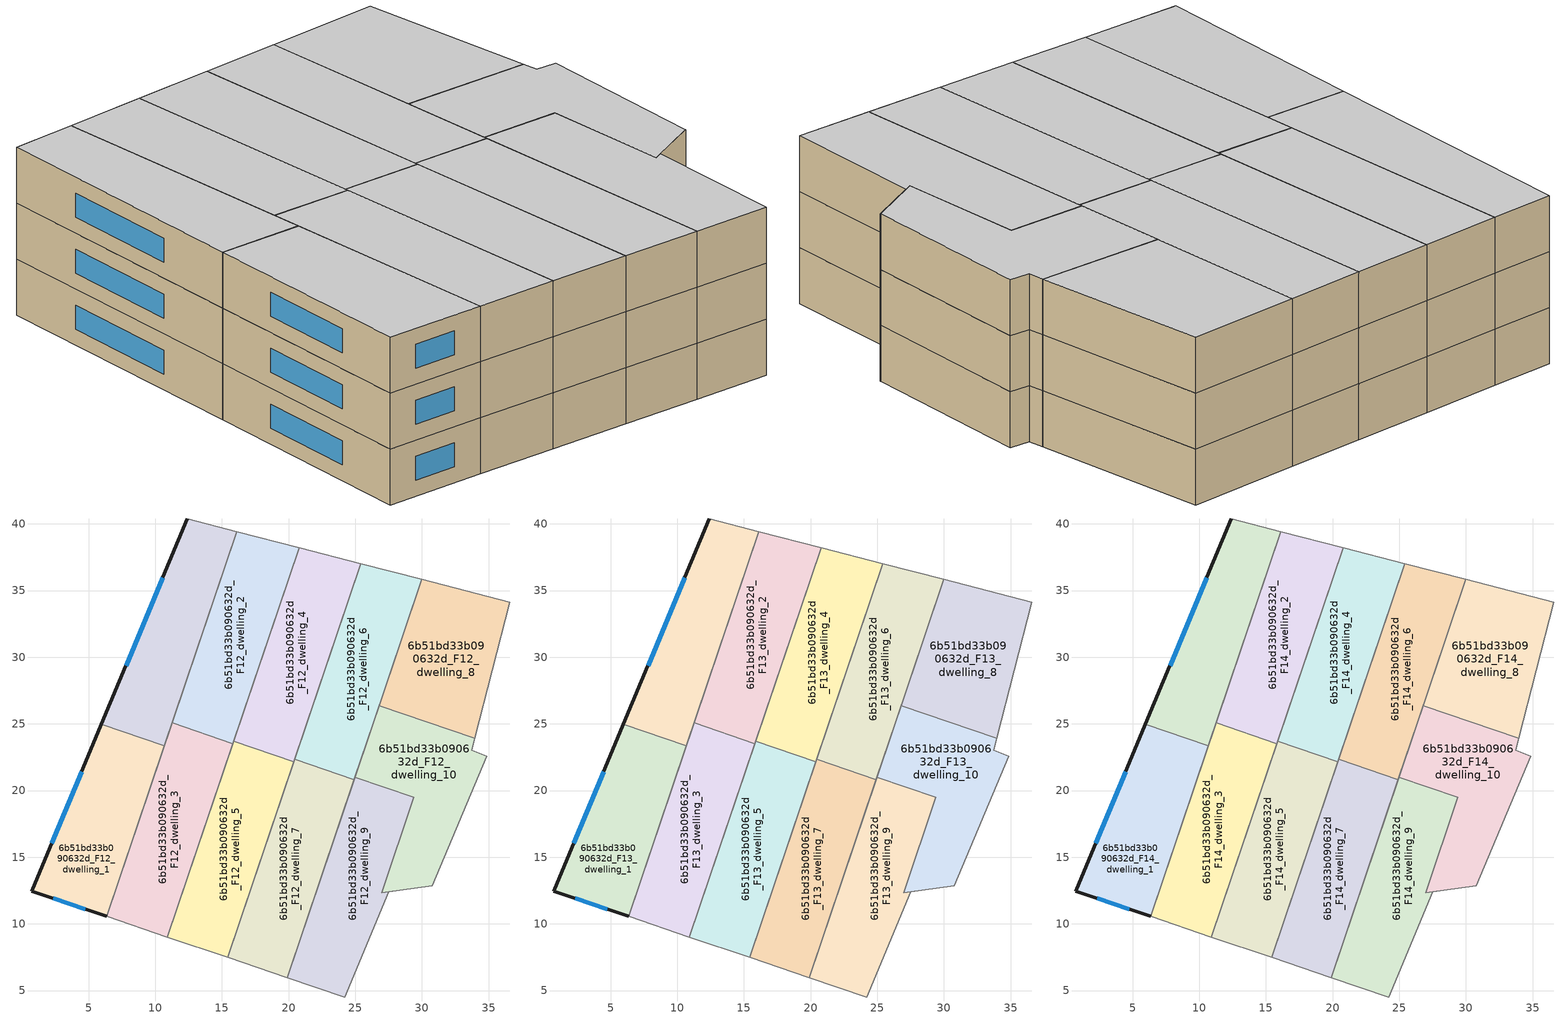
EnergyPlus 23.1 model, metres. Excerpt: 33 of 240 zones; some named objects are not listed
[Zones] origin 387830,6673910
6b51bd33b090632d_F12_dwelling_0
 floor to 6b51bd33b090632d_F11_dwelling_0 (EU_floor_Construction): 16.12,39.41 10.69,23.38 5.97,24.98 12.41,40.37 z36
 wall outside (EU_wall_Construction): 12.41,40.37 5.97,24.98 z36:39
 wall adiabatic (EU_wall_Construction): 10.69,23.38 16.12,39.41 12.41,40.37 z36:39
 wall to 6b51bd33b090632d_F12_dwelling_1 (EU_wall_Construction): 5.97,24.98 10.69,23.38 z36:39
 window (EU_Window_Construction): 10.57,35.97 7.81,29.38 z36.86:38.14
6b51bd33b090632d_F12_dwelling_1
 floor to 6b51bd33b090632d_F11_dwelling_1 (EU_floor_Construction): 10.69,23.38 6.35,10.57 0.73,12.47 5.97,24.98 z36
 wall outside (EU_wall_Construction): 5.97,24.98 0.73,12.47 6.35,10.57 z36:39
 wall adiabatic (EU_wall_Construction): 6.35,10.57 10.69,23.38 z36:39
 window (EU_Window_Construction): 4.47,21.4 2.23,16.04 / 2.34,11.92 4.75,11.11 z36.86:38.14
6b51bd33b090632d_F12_dwelling_10
 floor to 6b51bd33b090632d_F11_dwelling_10 (EU_floor_Construction): 33.98,23.92 33.75,23.04 34.85,22.58 30.77,12.86 26.98,12.35 29.4,19.5 24.98,21 26.79,26.35 z36
 wall adiabatic (EU_wall_Construction): 26.79,26.35 24.98,21 / 30.77,12.86 34.85,22.58 33.75,23.04 33.98,23.92 z36:39
 wall to 6b51bd33b090632d_F12_dwelling_8 (EU_wall_Construction): 33.98,23.92 26.79,26.35 z36:39
 wall to 6b51bd33b090632d_F12_dwelling_9 (EU_wall_Construction): 24.98,21 29.4,19.5 26.98,12.35 30.77,12.86 z36:39
6b51bd33b090632d_F12_dwelling_2
 floor to 6b51bd33b090632d_F11_dwelling_2 (EU_floor_Construction): 20.8,38.21 15.83,23.53 11.27,25.07 16.12,39.41 z36
 wall adiabatic (EU_wall_Construction): 15.83,23.53 20.8,38.21 16.12,39.41 11.27,25.07 z36:39
 wall to 6b51bd33b090632d_F12_dwelling_3 (EU_wall_Construction): 11.27,25.07 15.83,23.53 z36:39
6b51bd33b090632d_F12_dwelling_3
 floor to 6b51bd33b090632d_F11_dwelling_3 (EU_floor_Construction): 15.83,23.53 10.92,9.02 6.35,10.57 11.27,25.07 z36
 wall adiabatic (EU_wall_Construction): 11.27,25.07 6.35,10.57 10.92,9.02 15.83,23.53 z36:39
6b51bd33b090632d_F12_dwelling_4
 floor to 6b51bd33b090632d_F11_dwelling_4 (EU_floor_Construction): 25.43,37.01 20.4,22.17 15.89,23.7 20.8,38.21 z36
 wall adiabatic (EU_wall_Construction): 20.4,22.17 25.43,37.01 20.8,38.21 15.89,23.7 z36:39
 wall to 6b51bd33b090632d_F12_dwelling_5 (EU_wall_Construction): 15.89,23.7 20.4,22.17 z36:39
6b51bd33b090632d_F12_dwelling_5
 floor to 6b51bd33b090632d_F11_dwelling_5 (EU_floor_Construction): 20.4,22.17 15.43,7.49 10.92,9.02 15.89,23.7 z36
 wall adiabatic (EU_wall_Construction): 15.89,23.7 10.92,9.02 15.43,7.49 20.4,22.17 z36:39
6b51bd33b090632d_F12_dwelling_6
 floor to 6b51bd33b090632d_F11_dwelling_6 (EU_floor_Construction): 30,35.83 24.92,20.82 20.46,22.33 25.43,37.01 z36
 wall adiabatic (EU_wall_Construction): 24.92,20.82 30,35.83 25.43,37.01 20.46,22.33 z36:39
 wall to 6b51bd33b090632d_F12_dwelling_7 (EU_wall_Construction): 20.46,22.33 24.92,20.82 z36:39
6b51bd33b090632d_F12_dwelling_7
 floor to 6b51bd33b090632d_F11_dwelling_7 (EU_floor_Construction): 24.92,20.82 19.89,5.98 15.43,7.49 20.46,22.33 z36
 wall adiabatic (EU_wall_Construction): 20.46,22.33 15.43,7.49 19.89,5.98 24.92,20.82 z36:39
6b51bd33b090632d_F12_dwelling_8
 floor to 6b51bd33b090632d_F11_dwelling_8 (EU_floor_Construction): 36.6,34.13 33.98,23.92 26.79,26.35 30,35.83 z36
 wall adiabatic (EU_wall_Construction): 33.98,23.92 36.6,34.13 30,35.83 26.79,26.35 z36:39
6b51bd33b090632d_F12_dwelling_9
 floor to 6b51bd33b090632d_F11_dwelling_9 (EU_floor_Construction): 29.4,19.5 26.98,12.35 30.77,12.86 27.51,12.42 24.2,4.52 19.89,5.98 24.98,21 z36
 wall adiabatic (EU_wall_Construction): 24.98,21 19.89,5.98 24.2,4.52 27.51,12.42 30.77,12.86 z36:39
6b51bd33b090632d_F13_dwelling_0
 floor to 6b51bd33b090632d_F12_dwelling_0 (EU_floor_Construction): 16.12,39.41 10.69,23.38 5.97,24.98 12.41,40.37 z39
 wall outside (EU_wall_Construction): 12.41,40.37 5.97,24.98 z39:42
 wall adiabatic (EU_wall_Construction): 10.69,23.38 16.12,39.41 12.41,40.37 z39:42
 wall to 6b51bd33b090632d_F13_dwelling_1 (EU_wall_Construction): 5.97,24.98 10.69,23.38 z39:42
 window (EU_Window_Construction): 10.57,35.97 7.81,29.38 z39.86:41.14
6b51bd33b090632d_F13_dwelling_1
 floor to 6b51bd33b090632d_F12_dwelling_1 (EU_floor_Construction): 10.69,23.38 6.35,10.57 0.73,12.47 5.97,24.98 z39
 wall outside (EU_wall_Construction): 5.97,24.98 0.73,12.47 6.35,10.57 z39:42
 wall adiabatic (EU_wall_Construction): 6.35,10.57 10.69,23.38 z39:42
 window (EU_Window_Construction): 4.47,21.4 2.23,16.04 / 2.34,11.92 4.75,11.11 z39.86:41.14
6b51bd33b090632d_F13_dwelling_10
 floor to 6b51bd33b090632d_F12_dwelling_10 (EU_floor_Construction): 33.98,23.92 33.75,23.04 34.85,22.58 30.77,12.86 26.98,12.35 29.4,19.5 24.98,21 26.79,26.35 z39
 wall adiabatic (EU_wall_Construction): 26.79,26.35 24.98,21 / 30.77,12.86 34.85,22.58 33.75,23.04 33.98,23.92 z39:42
 wall to 6b51bd33b090632d_F13_dwelling_8 (EU_wall_Construction): 33.98,23.92 26.79,26.35 z39:42
 wall to 6b51bd33b090632d_F13_dwelling_9 (EU_wall_Construction): 24.98,21 29.4,19.5 26.98,12.35 30.77,12.86 z39:42
6b51bd33b090632d_F13_dwelling_2
 floor to 6b51bd33b090632d_F12_dwelling_2 (EU_floor_Construction): 20.8,38.21 15.83,23.53 11.27,25.07 16.12,39.41 z39
 wall adiabatic (EU_wall_Construction): 15.83,23.53 20.8,38.21 16.12,39.41 11.27,25.07 z39:42
 wall to 6b51bd33b090632d_F13_dwelling_3 (EU_wall_Construction): 11.27,25.07 15.83,23.53 z39:42
6b51bd33b090632d_F13_dwelling_3
 floor to 6b51bd33b090632d_F12_dwelling_3 (EU_floor_Construction): 15.83,23.53 10.92,9.02 6.35,10.57 11.27,25.07 z39
 wall adiabatic (EU_wall_Construction): 11.27,25.07 6.35,10.57 10.92,9.02 15.83,23.53 z39:42
6b51bd33b090632d_F13_dwelling_4
 floor to 6b51bd33b090632d_F12_dwelling_4 (EU_floor_Construction): 25.43,37.01 20.4,22.17 15.89,23.7 20.8,38.21 z39
 wall adiabatic (EU_wall_Construction): 20.4,22.17 25.43,37.01 20.8,38.21 15.89,23.7 z39:42
 wall to 6b51bd33b090632d_F13_dwelling_5 (EU_wall_Construction): 15.89,23.7 20.4,22.17 z39:42
6b51bd33b090632d_F13_dwelling_5
 floor to 6b51bd33b090632d_F12_dwelling_5 (EU_floor_Construction): 20.4,22.17 15.43,7.49 10.92,9.02 15.89,23.7 z39
 wall adiabatic (EU_wall_Construction): 15.89,23.7 10.92,9.02 15.43,7.49 20.4,22.17 z39:42
6b51bd33b090632d_F13_dwelling_6
 floor to 6b51bd33b090632d_F12_dwelling_6 (EU_floor_Construction): 30,35.83 24.92,20.82 20.46,22.33 25.43,37.01 z39
 wall adiabatic (EU_wall_Construction): 24.92,20.82 30,35.83 25.43,37.01 20.46,22.33 z39:42
 wall to 6b51bd33b090632d_F13_dwelling_7 (EU_wall_Construction): 20.46,22.33 24.92,20.82 z39:42
6b51bd33b090632d_F13_dwelling_7
 floor to 6b51bd33b090632d_F12_dwelling_7 (EU_floor_Construction): 24.92,20.82 19.89,5.98 15.43,7.49 20.46,22.33 z39
 wall adiabatic (EU_wall_Construction): 20.46,22.33 15.43,7.49 19.89,5.98 24.92,20.82 z39:42
6b51bd33b090632d_F13_dwelling_8
 floor to 6b51bd33b090632d_F12_dwelling_8 (EU_floor_Construction): 36.6,34.13 33.98,23.92 26.79,26.35 30,35.83 z39
 wall adiabatic (EU_wall_Construction): 33.98,23.92 36.6,34.13 30,35.83 26.79,26.35 z39:42
6b51bd33b090632d_F13_dwelling_9
 floor to 6b51bd33b090632d_F12_dwelling_9 (EU_floor_Construction): 29.4,19.5 26.98,12.35 30.77,12.86 27.51,12.42 24.2,4.52 19.89,5.98 24.98,21 z39
 wall adiabatic (EU_wall_Construction): 24.98,21 19.89,5.98 24.2,4.52 27.51,12.42 30.77,12.86 z39:42
6b51bd33b090632d_F14_dwelling_0
 floor to 6b51bd33b090632d_F13_dwelling_0 (EU_floor_Construction): 16.12,39.41 10.69,23.38 5.97,24.98 12.41,40.37 z42
 wall outside (EU_wall_Construction): 12.41,40.37 5.97,24.98 z42:45
 wall adiabatic (EU_wall_Construction): 10.69,23.38 16.12,39.41 12.41,40.37 z42:45
 wall to 6b51bd33b090632d_F14_dwelling_1 (EU_wall_Construction): 5.97,24.98 10.69,23.38 z42:45
 window (EU_Window_Construction): 10.57,35.97 7.81,29.38 z42.86:44.14
 ceiling to 6b51bd33b090632d_F15_dwelling_0 (EU_floor_Construction): 10.69,23.38 16.12,39.41 12.41,40.37 5.97,24.98 z45
6b51bd33b090632d_F14_dwelling_1
 floor to 6b51bd33b090632d_F13_dwelling_1 (EU_floor_Construction): 10.69,23.38 6.35,10.57 0.73,12.47 5.97,24.98 z42
 wall outside (EU_wall_Construction): 5.97,24.98 0.73,12.47 6.35,10.57 z42:45
 wall adiabatic (EU_wall_Construction): 6.35,10.57 10.69,23.38 z42:45
 window (EU_Window_Construction): 4.47,21.4 2.23,16.04 / 2.34,11.92 4.75,11.11 z42.86:44.14
 ceiling to 6b51bd33b090632d_F15_dwelling_1 (EU_floor_Construction): 6.35,10.57 10.69,23.38 5.97,24.98 0.73,12.47 z45
6b51bd33b090632d_F14_dwelling_10
 floor to 6b51bd33b090632d_F13_dwelling_10 (EU_floor_Construction): 33.98,23.92 33.75,23.04 34.85,22.58 30.77,12.86 26.98,12.35 29.4,19.5 24.98,21 26.79,26.35 z42
 wall adiabatic (EU_wall_Construction): 26.79,26.35 24.98,21 / 30.77,12.86 34.85,22.58 33.75,23.04 33.98,23.92 z42:45
 wall to 6b51bd33b090632d_F14_dwelling_8 (EU_wall_Construction): 33.98,23.92 26.79,26.35 z42:45
 wall to 6b51bd33b090632d_F14_dwelling_9 (EU_wall_Construction): 24.98,21 29.4,19.5 26.98,12.35 30.77,12.86 z42:45
 ceiling to 6b51bd33b090632d_F15_dwelling_10 (EU_floor_Construction): 30.77,12.86 34.85,22.58 33.75,23.04 33.98,23.92 26.79,26.35 24.98,21 29.4,19.5 26.98,12.35 z45
6b51bd33b090632d_F14_dwelling_2
 floor to 6b51bd33b090632d_F13_dwelling_2 (EU_floor_Construction): 20.8,38.21 15.83,23.53 11.27,25.07 16.12,39.41 z42
 wall adiabatic (EU_wall_Construction): 15.83,23.53 20.8,38.21 16.12,39.41 11.27,25.07 z42:45
 wall to 6b51bd33b090632d_F14_dwelling_3 (EU_wall_Construction): 11.27,25.07 15.83,23.53 z42:45
 ceiling to 6b51bd33b090632d_F15_dwelling_2 (EU_floor_Construction): 15.83,23.53 20.8,38.21 16.12,39.41 11.27,25.07 z45
6b51bd33b090632d_F14_dwelling_3
 floor to 6b51bd33b090632d_F13_dwelling_3 (EU_floor_Construction): 15.83,23.53 10.92,9.02 6.35,10.57 11.27,25.07 z42
 wall adiabatic (EU_wall_Construction): 11.27,25.07 6.35,10.57 10.92,9.02 15.83,23.53 z42:45
 ceiling to 6b51bd33b090632d_F15_dwelling_3 (EU_floor_Construction): 10.92,9.02 15.83,23.53 11.27,25.07 6.35,10.57 z45
6b51bd33b090632d_F14_dwelling_4
 floor to 6b51bd33b090632d_F13_dwelling_4 (EU_floor_Construction): 25.43,37.01 20.4,22.17 15.89,23.7 20.8,38.21 z42
 wall adiabatic (EU_wall_Construction): 20.4,22.17 25.43,37.01 20.8,38.21 15.89,23.7 z42:45
 wall to 6b51bd33b090632d_F14_dwelling_5 (EU_wall_Construction): 15.89,23.7 20.4,22.17 z42:45
 ceiling to 6b51bd33b090632d_F15_dwelling_4 (EU_floor_Construction): 20.4,22.17 25.43,37.01 20.8,38.21 15.89,23.7 z45
6b51bd33b090632d_F14_dwelling_5
 floor to 6b51bd33b090632d_F13_dwelling_5 (EU_floor_Construction): 20.4,22.17 15.43,7.49 10.92,9.02 15.89,23.7 z42
 wall adiabatic (EU_wall_Construction): 15.89,23.7 10.92,9.02 15.43,7.49 20.4,22.17 z42:45
 ceiling to 6b51bd33b090632d_F15_dwelling_5 (EU_floor_Construction): 15.43,7.49 20.4,22.17 15.89,23.7 10.92,9.02 z45
6b51bd33b090632d_F14_dwelling_6
 floor to 6b51bd33b090632d_F13_dwelling_6 (EU_floor_Construction): 30,35.83 24.92,20.82 20.46,22.33 25.43,37.01 z42
 wall adiabatic (EU_wall_Construction): 24.92,20.82 30,35.83 25.43,37.01 20.46,22.33 z42:45
 wall to 6b51bd33b090632d_F14_dwelling_7 (EU_wall_Construction): 20.46,22.33 24.92,20.82 z42:45
 ceiling to 6b51bd33b090632d_F15_dwelling_6 (EU_floor_Construction): 24.92,20.82 30,35.83 25.43,37.01 20.46,22.33 z45
6b51bd33b090632d_F14_dwelling_7
 floor to 6b51bd33b090632d_F13_dwelling_7 (EU_floor_Construction): 24.92,20.82 19.89,5.98 15.43,7.49 20.46,22.33 z42
 wall adiabatic (EU_wall_Construction): 20.46,22.33 15.43,7.49 19.89,5.98 24.92,20.82 z42:45
 ceiling to 6b51bd33b090632d_F15_dwelling_7 (EU_floor_Construction): 19.89,5.98 24.92,20.82 20.46,22.33 15.43,7.49 z45
6b51bd33b090632d_F14_dwelling_8
 floor to 6b51bd33b090632d_F13_dwelling_8 (EU_floor_Construction): 36.6,34.13 33.98,23.92 26.79,26.35 30,35.83 z42
 wall adiabatic (EU_wall_Construction): 33.98,23.92 36.6,34.13 30,35.83 26.79,26.35 z42:45
 ceiling to 6b51bd33b090632d_F15_dwelling_8 (EU_floor_Construction): 33.98,23.92 36.6,34.13 30,35.83 26.79,26.35 z45
6b51bd33b090632d_F14_dwelling_9
 floor to 6b51bd33b090632d_F13_dwelling_9 (EU_floor_Construction): 29.4,19.5 26.98,12.35 30.77,12.86 27.51,12.42 24.2,4.52 19.89,5.98 24.98,21 z42
 wall adiabatic (EU_wall_Construction): 24.98,21 19.89,5.98 24.2,4.52 27.51,12.42 30.77,12.86 z42:45
 ceiling to 6b51bd33b090632d_F15_dwelling_9 (EU_floor_Construction): 24.2,4.52 27.51,12.42 30.77,12.86 26.98,12.35 29.4,19.5 24.98,21 19.89,5.98 z45
[Building]
EU S2 Campaign: North Axis=0; Terrain=City; Solar Distribution=FullExterior
[Site:Location]
Helsinki-Vantaa.AP: Latitude=60.317; Longitude=24.963; Time Zone=2; Elevation=54.6
[SizingPeriod:WeatherFileDays]
AnnualSizingPeriod: Begin Month=1; Begin Day of Month=1; End Month=12; End Day of Month=31; Day of Week for Start Day=Monday; Use Weather File Daylight Saving Period=No; Use Weather File Rain and Snow Indicators=No
[MATERIAL]
EU_InternalMass_Material: Roughness=MediumRough; Thickness=0.1; Conductivity=1; Density=1800; Specific Heat=900; Thermal Absorptance=0.9; Solar Absorptance=0.7; Visible Absorptance=0.7
[MATERIAL:NOMASS] Roughness=MediumRough; Thermal Absorptance=0.9; Solar Absorptance=0.7; Visible Absorptance=0.7
Name | Thermal Resistance
EU_wall_NoMass | 5.91765
EU_floor_NoMass | 6.2875
[WINDOWMATERIAL:SIMPLEGLAZINGSYSTEM]
EU_Window_SimpleGlazing: UFactor=0.994035; Solar Heat Gain Coefficient=0.7; Visible Transmittance=0.7
[CONSTRUCTION]
EU_wall_Construction: EU_wall_NoMass
EU_floor_Construction: EU_floor_NoMass
EU_Window_Construction: EU_Window_SimpleGlazing
EU_InternalMass_Construction: EU_InternalMass_Material
[ZONE] Type=1; Multiplier=1; Ceiling Height=autocalculate; Floor Area=autocalculate; Part of Total Floor Area=Yes
Name | Volume
6b51bd33b090632d_F12_dwelling_0; 6b51bd33b090632d_F13_dwelling_0; 6b51bd33b090632d_F14_dwelling_0; 6b51bd33b090632d_F12_dwelling_5; 6b51bd33b090632d_F13_dwelling_5; 6b51bd33b090632d_F14_dwelling_5 | 221.519
6b51bd33b090632d_F12_dwelling_1; 6b51bd33b090632d_F13_dwelling_1; 6b51bd33b090632d_F14_dwelling_1 | 221.535
6b51bd33b090632d_F12_dwelling_10; 6b51bd33b090632d_F13_dwelling_10; 6b51bd33b090632d_F14_dwelling_10 | 216.568
6b51bd33b090632d_F12_dwelling_2; 6b51bd33b090632d_F13_dwelling_2; 6b51bd33b090632d_F14_dwelling_2 | 221.546
6b51bd33b090632d_F12_dwelling_3; 6b51bd33b090632d_F13_dwelling_3; 6b51bd33b090632d_F14_dwelling_3 | 221.531
6b51bd33b090632d_F12_dwelling_4; 6b51bd33b090632d_F13_dwelling_4; 6b51bd33b090632d_F14_dwelling_4 | 221.552
6b51bd33b090632d_F12_dwelling_6; 6b51bd33b090632d_F13_dwelling_6; 6b51bd33b090632d_F14_dwelling_6 | 221.539
6b51bd33b090632d_F12_dwelling_7; 6b51bd33b090632d_F13_dwelling_7; 6b51bd33b090632d_F14_dwelling_7 | 221.562
6b51bd33b090632d_F12_dwelling_8; 6b51bd33b090632d_F13_dwelling_8; 6b51bd33b090632d_F14_dwelling_8 | 221.515
6b51bd33b090632d_F12_dwelling_9; 6b51bd33b090632d_F13_dwelling_9; 6b51bd33b090632d_F14_dwelling_9 | 226.431
[INTERNALMASS] Construction=EU_InternalMass_Construction
Name | Zone or ZoneList | Surface Area
6b51bd33b090632d_F12_dwelling_0_EU_InternalMass | 6b51bd33b090632d_F12_dwelling_0 | 73.8402
6b51bd33b090632d_F12_dwelling_1_EU_InternalMass | 6b51bd33b090632d_F12_dwelling_1 | 73.8467
6b51bd33b090632d_F12_dwelling_2_EU_InternalMass | 6b51bd33b090632d_F12_dwelling_2 | 73.8485
6b51bd33b090632d_F12_dwelling_3_EU_InternalMass | 6b51bd33b090632d_F12_dwelling_3 | 73.8448
6b51bd33b090632d_F12_dwelling_4_EU_InternalMass | 6b51bd33b090632d_F12_dwelling_4 | 73.8509
6b51bd33b090632d_F12_dwelling_5_EU_InternalMass | 6b51bd33b090632d_F12_dwelling_5 | 73.8399
6b51bd33b090632d_F12_dwelling_6_EU_InternalMass | 6b51bd33b090632d_F12_dwelling_6 | 73.8456
6b51bd33b090632d_F12_dwelling_7_EU_InternalMass | 6b51bd33b090632d_F12_dwelling_7 | 73.8544
6b51bd33b090632d_F12_dwelling_8_EU_InternalMass | 6b51bd33b090632d_F12_dwelling_8 | 73.8384
6b51bd33b090632d_F12_dwelling_9_EU_InternalMass | 6b51bd33b090632d_F12_dwelling_9 | 75.4861
6b51bd33b090632d_F12_dwelling_10_EU_InternalMass | 6b51bd33b090632d_F12_dwelling_10 | 72.2036
6b51bd33b090632d_F13_dwelling_0_EU_InternalMass | 6b51bd33b090632d_F13_dwelling_0 | 73.8402
6b51bd33b090632d_F13_dwelling_1_EU_InternalMass | 6b51bd33b090632d_F13_dwelling_1 | 73.8467
6b51bd33b090632d_F13_dwelling_2_EU_InternalMass | 6b51bd33b090632d_F13_dwelling_2 | 73.8485
6b51bd33b090632d_F13_dwelling_3_EU_InternalMass | 6b51bd33b090632d_F13_dwelling_3 | 73.8448
6b51bd33b090632d_F13_dwelling_4_EU_InternalMass | 6b51bd33b090632d_F13_dwelling_4 | 73.8509
6b51bd33b090632d_F13_dwelling_5_EU_InternalMass | 6b51bd33b090632d_F13_dwelling_5 | 73.8399
6b51bd33b090632d_F13_dwelling_6_EU_InternalMass | 6b51bd33b090632d_F13_dwelling_6 | 73.8456
6b51bd33b090632d_F13_dwelling_7_EU_InternalMass | 6b51bd33b090632d_F13_dwelling_7 | 73.8544
6b51bd33b090632d_F13_dwelling_8_EU_InternalMass | 6b51bd33b090632d_F13_dwelling_8 | 73.8384
6b51bd33b090632d_F13_dwelling_9_EU_InternalMass | 6b51bd33b090632d_F13_dwelling_9 | 75.4861
6b51bd33b090632d_F13_dwelling_10_EU_InternalMass | 6b51bd33b090632d_F13_dwelling_10 | 72.2036
6b51bd33b090632d_F14_dwelling_0_EU_InternalMass | 6b51bd33b090632d_F14_dwelling_0 | 73.8402
6b51bd33b090632d_F14_dwelling_1_EU_InternalMass | 6b51bd33b090632d_F14_dwelling_1 | 73.8467
6b51bd33b090632d_F14_dwelling_2_EU_InternalMass | 6b51bd33b090632d_F14_dwelling_2 | 73.8485
6b51bd33b090632d_F14_dwelling_3_EU_InternalMass | 6b51bd33b090632d_F14_dwelling_3 | 73.8448
6b51bd33b090632d_F14_dwelling_4_EU_InternalMass | 6b51bd33b090632d_F14_dwelling_4 | 73.8509
6b51bd33b090632d_F14_dwelling_5_EU_InternalMass | 6b51bd33b090632d_F14_dwelling_5 | 73.8399
6b51bd33b090632d_F14_dwelling_6_EU_InternalMass | 6b51bd33b090632d_F14_dwelling_6 | 73.8456
6b51bd33b090632d_F14_dwelling_7_EU_InternalMass | 6b51bd33b090632d_F14_dwelling_7 | 73.8544
6b51bd33b090632d_F14_dwelling_8_EU_InternalMass | 6b51bd33b090632d_F14_dwelling_8 | 73.8384
6b51bd33b090632d_F14_dwelling_9_EU_InternalMass | 6b51bd33b090632d_F14_dwelling_9 | 75.4861
6b51bd33b090632d_F14_dwelling_10_EU_InternalMass | 6b51bd33b090632d_F14_dwelling_10 | 72.2036
[OTHEREQUIPMENT] Fuel Type=Electricity; Design Level Calculation Method=Watts/Area; Power per Zone Floor Area=1; Fraction Latent=0; Fraction Radiant=0; Fraction Lost=0; Carbon Dioxide Generation Rate=0; EndUse Subcategory=EU_Step8_InternalGains
Name | Zone or ZoneList or Space or SpaceList | Schedule
EU_Step8_InternalGain_6b51bd33b090632d_F12_dwelling_0_f000 | 6b51bd33b090632d_F12_dwelling_0 | EU_Step8_GainSchedule_6b51bd33b090632d_F12_dwelling_0_f000
EU_Step8_InternalGain_6b51bd33b090632d_F12_dwelling_1_f000 | 6b51bd33b090632d_F12_dwelling_1 | EU_Step8_GainSchedule_6b51bd33b090632d_F12_dwelling_1_f000
EU_Step8_InternalGain_6b51bd33b090632d_F12_dwelling_2_f000 | 6b51bd33b090632d_F12_dwelling_2 | EU_Step8_GainSchedule_6b51bd33b090632d_F12_dwelling_2_f000
EU_Step8_InternalGain_6b51bd33b090632d_F12_dwelling_3_f000 | 6b51bd33b090632d_F12_dwelling_3 | EU_Step8_GainSchedule_6b51bd33b090632d_F12_dwelling_3_f000
EU_Step8_InternalGain_6b51bd33b090632d_F12_dwelling_4_f000 | 6b51bd33b090632d_F12_dwelling_4 | EU_Step8_GainSchedule_6b51bd33b090632d_F12_dwelling_4_f000
EU_Step8_InternalGain_6b51bd33b090632d_F12_dwelling_5_f000 | 6b51bd33b090632d_F12_dwelling_5 | EU_Step8_GainSchedule_6b51bd33b090632d_F12_dwelling_5_f000
EU_Step8_InternalGain_6b51bd33b090632d_F12_dwelling_6_f000 | 6b51bd33b090632d_F12_dwelling_6 | EU_Step8_GainSchedule_6b51bd33b090632d_F12_dwelling_6_f000
EU_Step8_InternalGain_6b51bd33b090632d_F12_dwelling_7_f000 | 6b51bd33b090632d_F12_dwelling_7 | EU_Step8_GainSchedule_6b51bd33b090632d_F12_dwelling_7_f000
EU_Step8_InternalGain_6b51bd33b090632d_F12_dwelling_8_f000 | 6b51bd33b090632d_F12_dwelling_8 | EU_Step8_GainSchedule_6b51bd33b090632d_F12_dwelling_8_f000
EU_Step8_InternalGain_6b51bd33b090632d_F12_dwelling_9_f000 | 6b51bd33b090632d_F12_dwelling_9 | EU_Step8_GainSchedule_6b51bd33b090632d_F12_dwelling_9_f000
EU_Step8_InternalGain_6b51bd33b090632d_F12_dwelling_10_f000 | 6b51bd33b090632d_F12_dwelling_10 | EU_Step8_GainSchedule_6b51bd33b090632d_F12_dwelling_10_f000
EU_Step8_InternalGain_6b51bd33b090632d_F13_dwelling_0_f000 | 6b51bd33b090632d_F13_dwelling_0 | EU_Step8_GainSchedule_6b51bd33b090632d_F13_dwelling_0_f000
EU_Step8_InternalGain_6b51bd33b090632d_F13_dwelling_1_f000 | 6b51bd33b090632d_F13_dwelling_1 | EU_Step8_GainSchedule_6b51bd33b090632d_F13_dwelling_1_f000
EU_Step8_InternalGain_6b51bd33b090632d_F13_dwelling_2_f000 | 6b51bd33b090632d_F13_dwelling_2 | EU_Step8_GainSchedule_6b51bd33b090632d_F13_dwelling_2_f000
EU_Step8_InternalGain_6b51bd33b090632d_F13_dwelling_3_f000 | 6b51bd33b090632d_F13_dwelling_3 | EU_Step8_GainSchedule_6b51bd33b090632d_F13_dwelling_3_f000
EU_Step8_InternalGain_6b51bd33b090632d_F13_dwelling_4_f000 | 6b51bd33b090632d_F13_dwelling_4 | EU_Step8_GainSchedule_6b51bd33b090632d_F13_dwelling_4_f000
EU_Step8_InternalGain_6b51bd33b090632d_F13_dwelling_5_f000 | 6b51bd33b090632d_F13_dwelling_5 | EU_Step8_GainSchedule_6b51bd33b090632d_F13_dwelling_5_f000
EU_Step8_InternalGain_6b51bd33b090632d_F13_dwelling_6_f000 | 6b51bd33b090632d_F13_dwelling_6 | EU_Step8_GainSchedule_6b51bd33b090632d_F13_dwelling_6_f000
EU_Step8_InternalGain_6b51bd33b090632d_F13_dwelling_7_f000 | 6b51bd33b090632d_F13_dwelling_7 | EU_Step8_GainSchedule_6b51bd33b090632d_F13_dwelling_7_f000
EU_Step8_InternalGain_6b51bd33b090632d_F13_dwelling_8_f000 | 6b51bd33b090632d_F13_dwelling_8 | EU_Step8_GainSchedule_6b51bd33b090632d_F13_dwelling_8_f000
EU_Step8_InternalGain_6b51bd33b090632d_F13_dwelling_9_f000 | 6b51bd33b090632d_F13_dwelling_9 | EU_Step8_GainSchedule_6b51bd33b090632d_F13_dwelling_9_f000
EU_Step8_InternalGain_6b51bd33b090632d_F13_dwelling_10_f000 | 6b51bd33b090632d_F13_dwelling_10 | EU_Step8_GainSchedule_6b51bd33b090632d_F13_dwelling_10_f000
EU_Step8_InternalGain_6b51bd33b090632d_F14_dwelling_0_f000 | 6b51bd33b090632d_F14_dwelling_0 | EU_Step8_GainSchedule_6b51bd33b090632d_F14_dwelling_0_f000
EU_Step8_InternalGain_6b51bd33b090632d_F14_dwelling_1_f000 | 6b51bd33b090632d_F14_dwelling_1 | EU_Step8_GainSchedule_6b51bd33b090632d_F14_dwelling_1_f000
EU_Step8_InternalGain_6b51bd33b090632d_F14_dwelling_2_f000 | 6b51bd33b090632d_F14_dwelling_2 | EU_Step8_GainSchedule_6b51bd33b090632d_F14_dwelling_2_f000
EU_Step8_InternalGain_6b51bd33b090632d_F14_dwelling_3_f000 | 6b51bd33b090632d_F14_dwelling_3 | EU_Step8_GainSchedule_6b51bd33b090632d_F14_dwelling_3_f000
EU_Step8_InternalGain_6b51bd33b090632d_F14_dwelling_4_f000 | 6b51bd33b090632d_F14_dwelling_4 | EU_Step8_GainSchedule_6b51bd33b090632d_F14_dwelling_4_f000
EU_Step8_InternalGain_6b51bd33b090632d_F14_dwelling_5_f000 | 6b51bd33b090632d_F14_dwelling_5 | EU_Step8_GainSchedule_6b51bd33b090632d_F14_dwelling_5_f000
EU_Step8_InternalGain_6b51bd33b090632d_F14_dwelling_6_f000 | 6b51bd33b090632d_F14_dwelling_6 | EU_Step8_GainSchedule_6b51bd33b090632d_F14_dwelling_6_f000
EU_Step8_InternalGain_6b51bd33b090632d_F14_dwelling_7_f000 | 6b51bd33b090632d_F14_dwelling_7 | EU_Step8_GainSchedule_6b51bd33b090632d_F14_dwelling_7_f000
EU_Step8_InternalGain_6b51bd33b090632d_F14_dwelling_8_f000 | 6b51bd33b090632d_F14_dwelling_8 | EU_Step8_GainSchedule_6b51bd33b090632d_F14_dwelling_8_f000
EU_Step8_InternalGain_6b51bd33b090632d_F14_dwelling_9_f000 | 6b51bd33b090632d_F14_dwelling_9 | EU_Step8_GainSchedule_6b51bd33b090632d_F14_dwelling_9_f000
EU_Step8_InternalGain_6b51bd33b090632d_F14_dwelling_10_f000 | 6b51bd33b090632d_F14_dwelling_10 | EU_Step8_GainSchedule_6b51bd33b090632d_F14_dwelling_10_f000
[ZONEVENTILATION:DESIGNFLOWRATE] Schedule=EU_AlwaysOn; Design Flow Rate Calculation Method=AirChanges/Hour; Air Changes per Hour=0.596421; Ventilation Type=Natural; Fan Pressure Rise=0; Fan Total Efficiency=1; Constant Term Coefficient=1; Temperature Term Coefficient=0; Velocity Term Coefficient=0; Velocity Squared Term Coefficient=0; Minimum Indoor Temperature=-100; Maximum Indoor Temperature=100; Delta Temperature=-100; Minimum Outdoor Temperature=-100; Maximum Outdoor Temperature=100; Maximum Wind Speed=40
Name | Zone or ZoneList or Space or SpaceList
EU_ConstantAir_6b51bd33b090632d_F12_dwelling_0 | 6b51bd33b090632d_F12_dwelling_0
EU_ConstantAir_6b51bd33b090632d_F12_dwelling_1 | 6b51bd33b090632d_F12_dwelling_1
EU_ConstantAir_6b51bd33b090632d_F12_dwelling_2 | 6b51bd33b090632d_F12_dwelling_2
EU_ConstantAir_6b51bd33b090632d_F12_dwelling_3 | 6b51bd33b090632d_F12_dwelling_3
EU_ConstantAir_6b51bd33b090632d_F12_dwelling_4 | 6b51bd33b090632d_F12_dwelling_4
EU_ConstantAir_6b51bd33b090632d_F12_dwelling_5 | 6b51bd33b090632d_F12_dwelling_5
EU_ConstantAir_6b51bd33b090632d_F12_dwelling_6 | 6b51bd33b090632d_F12_dwelling_6
EU_ConstantAir_6b51bd33b090632d_F12_dwelling_7 | 6b51bd33b090632d_F12_dwelling_7
EU_ConstantAir_6b51bd33b090632d_F12_dwelling_8 | 6b51bd33b090632d_F12_dwelling_8
EU_ConstantAir_6b51bd33b090632d_F12_dwelling_9 | 6b51bd33b090632d_F12_dwelling_9
EU_ConstantAir_6b51bd33b090632d_F12_dwelling_10 | 6b51bd33b090632d_F12_dwelling_10
EU_ConstantAir_6b51bd33b090632d_F13_dwelling_0 | 6b51bd33b090632d_F13_dwelling_0
EU_ConstantAir_6b51bd33b090632d_F13_dwelling_1 | 6b51bd33b090632d_F13_dwelling_1
EU_ConstantAir_6b51bd33b090632d_F13_dwelling_2 | 6b51bd33b090632d_F13_dwelling_2
EU_ConstantAir_6b51bd33b090632d_F13_dwelling_3 | 6b51bd33b090632d_F13_dwelling_3
EU_ConstantAir_6b51bd33b090632d_F13_dwelling_4 | 6b51bd33b090632d_F13_dwelling_4
EU_ConstantAir_6b51bd33b090632d_F13_dwelling_5 | 6b51bd33b090632d_F13_dwelling_5
EU_ConstantAir_6b51bd33b090632d_F13_dwelling_6 | 6b51bd33b090632d_F13_dwelling_6
EU_ConstantAir_6b51bd33b090632d_F13_dwelling_7 | 6b51bd33b090632d_F13_dwelling_7
EU_ConstantAir_6b51bd33b090632d_F13_dwelling_8 | 6b51bd33b090632d_F13_dwelling_8
EU_ConstantAir_6b51bd33b090632d_F13_dwelling_9 | 6b51bd33b090632d_F13_dwelling_9
EU_ConstantAir_6b51bd33b090632d_F13_dwelling_10 | 6b51bd33b090632d_F13_dwelling_10
EU_ConstantAir_6b51bd33b090632d_F14_dwelling_0 | 6b51bd33b090632d_F14_dwelling_0
EU_ConstantAir_6b51bd33b090632d_F14_dwelling_1 | 6b51bd33b090632d_F14_dwelling_1
EU_ConstantAir_6b51bd33b090632d_F14_dwelling_2 | 6b51bd33b090632d_F14_dwelling_2
EU_ConstantAir_6b51bd33b090632d_F14_dwelling_3 | 6b51bd33b090632d_F14_dwelling_3
EU_ConstantAir_6b51bd33b090632d_F14_dwelling_4 | 6b51bd33b090632d_F14_dwelling_4
EU_ConstantAir_6b51bd33b090632d_F14_dwelling_5 | 6b51bd33b090632d_F14_dwelling_5
EU_ConstantAir_6b51bd33b090632d_F14_dwelling_6 | 6b51bd33b090632d_F14_dwelling_6
EU_ConstantAir_6b51bd33b090632d_F14_dwelling_7 | 6b51bd33b090632d_F14_dwelling_7
EU_ConstantAir_6b51bd33b090632d_F14_dwelling_8 | 6b51bd33b090632d_F14_dwelling_8
EU_ConstantAir_6b51bd33b090632d_F14_dwelling_9 | 6b51bd33b090632d_F14_dwelling_9
EU_ConstantAir_6b51bd33b090632d_F14_dwelling_10 | 6b51bd33b090632d_F14_dwelling_10
[HVACTEMPLATE:ZONE:IDEALLOADSAIRSYSTEM] System Availability Schedule=EU_AlwaysOn; Maximum Heating Supply Air Temperature=50; Minimum Cooling Supply Air Temperature=13; Maximum Heating Supply Air Humidity Ratio=0.0156; Minimum Cooling Supply Air Humidity Ratio=0.0077; Heating Limit=NoLimit; Cooling Limit=NoLimit; Heating Availability Schedule=EU_AlwaysOn; Cooling Availability Schedule=EU_CoolingOff; Dehumidification Control Type=ConstantSensibleHeatRatio; Cooling Sensible Heat Ratio=0.7; Dehumidification Setpoint=60; Humidification Control Type=None; Humidification Setpoint=30; Outdoor Air Method=None; Outdoor Air Flow Rate per Person=0.00944; Outdoor Air Flow Rate per Zone Floor Area=0; Outdoor Air Flow Rate per Zone=0; Demand Controlled Ventilation Type=None; Outdoor Air Economizer Type=NoEconomizer; Heat Recovery Type=None; Sensible Heat Recovery Effectiveness=0.7; Latent Heat Recovery Effectiveness=0.65
Name | Template Thermostat
6b51bd33b090632d_F12_dwelling_0 | EU_HeatOnly_6b51bd33b090632d_F12_dwelling_0
6b51bd33b090632d_F12_dwelling_1 | EU_HeatOnly_6b51bd33b090632d_F12_dwelling_1
6b51bd33b090632d_F12_dwelling_2 | EU_HeatOnly_6b51bd33b090632d_F12_dwelling_2
6b51bd33b090632d_F12_dwelling_3 | EU_HeatOnly_6b51bd33b090632d_F12_dwelling_3
6b51bd33b090632d_F12_dwelling_4 | EU_HeatOnly_6b51bd33b090632d_F12_dwelling_4
6b51bd33b090632d_F12_dwelling_5 | EU_HeatOnly_6b51bd33b090632d_F12_dwelling_5
6b51bd33b090632d_F12_dwelling_6 | EU_HeatOnly_6b51bd33b090632d_F12_dwelling_6
6b51bd33b090632d_F12_dwelling_7 | EU_HeatOnly_6b51bd33b090632d_F12_dwelling_7
6b51bd33b090632d_F12_dwelling_8 | EU_HeatOnly_6b51bd33b090632d_F12_dwelling_8
6b51bd33b090632d_F12_dwelling_9 | EU_HeatOnly_6b51bd33b090632d_F12_dwelling_9
6b51bd33b090632d_F12_dwelling_10 | EU_HeatOnly_6b51bd33b090632d_F12_dwelling_10
6b51bd33b090632d_F13_dwelling_0 | EU_HeatOnly_6b51bd33b090632d_F13_dwelling_0
6b51bd33b090632d_F13_dwelling_1 | EU_HeatOnly_6b51bd33b090632d_F13_dwelling_1
6b51bd33b090632d_F13_dwelling_2 | EU_HeatOnly_6b51bd33b090632d_F13_dwelling_2
6b51bd33b090632d_F13_dwelling_3 | EU_HeatOnly_6b51bd33b090632d_F13_dwelling_3
6b51bd33b090632d_F13_dwelling_4 | EU_HeatOnly_6b51bd33b090632d_F13_dwelling_4
6b51bd33b090632d_F13_dwelling_5 | EU_HeatOnly_6b51bd33b090632d_F13_dwelling_5
6b51bd33b090632d_F13_dwelling_6 | EU_HeatOnly_6b51bd33b090632d_F13_dwelling_6
6b51bd33b090632d_F13_dwelling_7 | EU_HeatOnly_6b51bd33b090632d_F13_dwelling_7
6b51bd33b090632d_F13_dwelling_8 | EU_HeatOnly_6b51bd33b090632d_F13_dwelling_8
6b51bd33b090632d_F13_dwelling_9 | EU_HeatOnly_6b51bd33b090632d_F13_dwelling_9
6b51bd33b090632d_F13_dwelling_10 | EU_HeatOnly_6b51bd33b090632d_F13_dwelling_10
6b51bd33b090632d_F14_dwelling_0 | EU_HeatOnly_6b51bd33b090632d_F14_dwelling_0
6b51bd33b090632d_F14_dwelling_1 | EU_HeatOnly_6b51bd33b090632d_F14_dwelling_1
6b51bd33b090632d_F14_dwelling_2 | EU_HeatOnly_6b51bd33b090632d_F14_dwelling_2
6b51bd33b090632d_F14_dwelling_3 | EU_HeatOnly_6b51bd33b090632d_F14_dwelling_3
6b51bd33b090632d_F14_dwelling_4 | EU_HeatOnly_6b51bd33b090632d_F14_dwelling_4
6b51bd33b090632d_F14_dwelling_5 | EU_HeatOnly_6b51bd33b090632d_F14_dwelling_5
6b51bd33b090632d_F14_dwelling_6 | EU_HeatOnly_6b51bd33b090632d_F14_dwelling_6
6b51bd33b090632d_F14_dwelling_7 | EU_HeatOnly_6b51bd33b090632d_F14_dwelling_7
6b51bd33b090632d_F14_dwelling_8 | EU_HeatOnly_6b51bd33b090632d_F14_dwelling_8
6b51bd33b090632d_F14_dwelling_9 | EU_HeatOnly_6b51bd33b090632d_F14_dwelling_9
6b51bd33b090632d_F14_dwelling_10 | EU_HeatOnly_6b51bd33b090632d_F14_dwelling_10
[SIZING:ZONE] Zone Cooling Design Supply Air Temperature Input Method=SupplyAirTemperature; Zone Cooling Design Supply Air Temperature=13; Zone Heating Design Supply Air Temperature Input Method=SupplyAirTemperature; Zone Heating Design Supply Air Temperature=50; Zone Cooling Design Supply Air Humidity Ratio=0.008; Zone Heating Design Supply Air Humidity Ratio=0.008; Cooling Design Air Flow Method=DesignDay; Cooling Design Air Flow Rate=0; Cooling Minimum Air Flow per Zone Floor Area=0.000762; Cooling Minimum Air Flow=0; Cooling Minimum Air Flow Fraction=0.2; Heating Design Air Flow Method=DesignDay; Heating Design Air Flow Rate=0; Heating Maximum Air Flow per Zone Floor Area=0.002032; Heating Maximum Air Flow=0.141576; Heating Maximum Air Flow Fraction=0.3; Account for Dedicated Outdoor Air System=No; Dedicated Outdoor Air System Control Strategy=NeutralSupplyAir; Dedicated Outdoor Air Low Setpoint Temperature for Design=autosize; Dedicated Outdoor Air High Setpoint Temperature for Design=autosize; Zone Load Sizing Method=Sensible Load Only No Latent Load; Zone Latent Cooling Design Supply Air Humidity Ratio Input Method=HumidityRatioDifference; Zone Cooling Design Supply Air Humidity Ratio Difference=0.005; Zone Latent Heating Design Supply Air Humidity Ratio Input Method=HumidityRatioDifference; Zone Humidification Design Supply Air Humidity Ratio Difference=0.005
6b51bd33b090632d_F12_dwelling_0; 6b51bd33b090632d_F12_dwelling_1; 6b51bd33b090632d_F12_dwelling_2; 6b51bd33b090632d_F12_dwelling_3; 6b51bd33b090632d_F12_dwelling_4; 6b51bd33b090632d_F12_dwelling_5; 6b51bd33b090632d_F12_dwelling_6; 6b51bd33b090632d_F12_dwelling_7; 6b51bd33b090632d_F12_dwelling_8; 6b51bd33b090632d_F12_dwelling_9; 6b51bd33b090632d_F12_dwelling_10; 6b51bd33b090632d_F13_dwelling_0; 6b51bd33b090632d_F13_dwelling_1; 6b51bd33b090632d_F13_dwelling_2; 6b51bd33b090632d_F13_dwelling_3; 6b51bd33b090632d_F13_dwelling_4; 6b51bd33b090632d_F13_dwelling_5; 6b51bd33b090632d_F13_dwelling_6; 6b51bd33b090632d_F13_dwelling_7; 6b51bd33b090632d_F13_dwelling_8; 6b51bd33b090632d_F13_dwelling_9; 6b51bd33b090632d_F13_dwelling_10; 6b51bd33b090632d_F14_dwelling_0; 6b51bd33b090632d_F14_dwelling_1; 6b51bd33b090632d_F14_dwelling_2; 6b51bd33b090632d_F14_dwelling_3; 6b51bd33b090632d_F14_dwelling_4; 6b51bd33b090632d_F14_dwelling_5; 6b51bd33b090632d_F14_dwelling_6; 6b51bd33b090632d_F14_dwelling_7; 6b51bd33b090632d_F14_dwelling_8; 6b51bd33b090632d_F14_dwelling_9; 6b51bd33b090632d_F14_dwelling_10
[SCHEDULE:CONSTANT]
Name | Hourly Value
EU_AlwaysOn | 1
EU_CoolingOff | 0
[SCHEDULE:FILE] Column Number=1; Rows to Skip at Top=0; Number of Hours of Data=8760; Column Separator=Comma; Interpolate to Timestep=No; Minutes per Item=60; Adjust Schedule for Daylight Savings=Yes
Name | File
EU_Step8_GainSchedule_6b51bd33b090632d_F12_dwelling_0_f000 | ../../schedules/6b51bd33b090632d/6b51bd33b090632d_F12_dwelling_0_f000_gain.csv
EU_Step8_GainSchedule_6b51bd33b090632d_F12_dwelling_1_f000 | ../../schedules/6b51bd33b090632d/6b51bd33b090632d_F12_dwelling_1_f000_gain.csv
EU_Step8_GainSchedule_6b51bd33b090632d_F12_dwelling_2_f000 | ../../schedules/6b51bd33b090632d/6b51bd33b090632d_F12_dwelling_2_f000_gain.csv
EU_Step8_GainSchedule_6b51bd33b090632d_F12_dwelling_3_f000 | ../../schedules/6b51bd33b090632d/6b51bd33b090632d_F12_dwelling_3_f000_gain.csv
EU_Step8_GainSchedule_6b51bd33b090632d_F12_dwelling_4_f000 | ../../schedules/6b51bd33b090632d/6b51bd33b090632d_F12_dwelling_4_f000_gain.csv
EU_Step8_GainSchedule_6b51bd33b090632d_F12_dwelling_5_f000 | ../../schedules/6b51bd33b090632d/6b51bd33b090632d_F12_dwelling_5_f000_gain.csv
EU_Step8_GainSchedule_6b51bd33b090632d_F12_dwelling_6_f000 | ../../schedules/6b51bd33b090632d/6b51bd33b090632d_F12_dwelling_6_f000_gain.csv
EU_Step8_GainSchedule_6b51bd33b090632d_F12_dwelling_7_f000 | ../../schedules/6b51bd33b090632d/6b51bd33b090632d_F12_dwelling_7_f000_gain.csv
EU_Step8_GainSchedule_6b51bd33b090632d_F12_dwelling_8_f000 | ../../schedules/6b51bd33b090632d/6b51bd33b090632d_F12_dwelling_8_f000_gain.csv
EU_Step8_GainSchedule_6b51bd33b090632d_F12_dwelling_9_f000 | ../../schedules/6b51bd33b090632d/6b51bd33b090632d_F12_dwelling_9_f000_gain.csv
EU_Step8_GainSchedule_6b51bd33b090632d_F12_dwelling_10_f000 | ../../schedules/6b51bd33b090632d/6b51bd33b090632d_F12_dwelling_10_f000_gain.csv
EU_Step8_GainSchedule_6b51bd33b090632d_F13_dwelling_0_f000 | ../../schedules/6b51bd33b090632d/6b51bd33b090632d_F13_dwelling_0_f000_gain.csv
EU_Step8_GainSchedule_6b51bd33b090632d_F13_dwelling_1_f000 | ../../schedules/6b51bd33b090632d/6b51bd33b090632d_F13_dwelling_1_f000_gain.csv
EU_Step8_GainSchedule_6b51bd33b090632d_F13_dwelling_2_f000 | ../../schedules/6b51bd33b090632d/6b51bd33b090632d_F13_dwelling_2_f000_gain.csv
EU_Step8_GainSchedule_6b51bd33b090632d_F13_dwelling_3_f000 | ../../schedules/6b51bd33b090632d/6b51bd33b090632d_F13_dwelling_3_f000_gain.csv
EU_Step8_GainSchedule_6b51bd33b090632d_F13_dwelling_4_f000 | ../../schedules/6b51bd33b090632d/6b51bd33b090632d_F13_dwelling_4_f000_gain.csv
EU_Step8_GainSchedule_6b51bd33b090632d_F13_dwelling_5_f000 | ../../schedules/6b51bd33b090632d/6b51bd33b090632d_F13_dwelling_5_f000_gain.csv
EU_Step8_GainSchedule_6b51bd33b090632d_F13_dwelling_6_f000 | ../../schedules/6b51bd33b090632d/6b51bd33b090632d_F13_dwelling_6_f000_gain.csv
EU_Step8_GainSchedule_6b51bd33b090632d_F13_dwelling_7_f000 | ../../schedules/6b51bd33b090632d/6b51bd33b090632d_F13_dwelling_7_f000_gain.csv
EU_Step8_GainSchedule_6b51bd33b090632d_F13_dwelling_8_f000 | ../../schedules/6b51bd33b090632d/6b51bd33b090632d_F13_dwelling_8_f000_gain.csv
EU_Step8_GainSchedule_6b51bd33b090632d_F13_dwelling_9_f000 | ../../schedules/6b51bd33b090632d/6b51bd33b090632d_F13_dwelling_9_f000_gain.csv
EU_Step8_GainSchedule_6b51bd33b090632d_F13_dwelling_10_f000 | ../../schedules/6b51bd33b090632d/6b51bd33b090632d_F13_dwelling_10_f000_gain.csv
EU_Step8_GainSchedule_6b51bd33b090632d_F14_dwelling_0_f000 | ../../schedules/6b51bd33b090632d/6b51bd33b090632d_F14_dwelling_0_f000_gain.csv
EU_Step8_GainSchedule_6b51bd33b090632d_F14_dwelling_1_f000 | ../../schedules/6b51bd33b090632d/6b51bd33b090632d_F14_dwelling_1_f000_gain.csv
EU_Step8_GainSchedule_6b51bd33b090632d_F14_dwelling_2_f000 | ../../schedules/6b51bd33b090632d/6b51bd33b090632d_F14_dwelling_2_f000_gain.csv
EU_Step8_GainSchedule_6b51bd33b090632d_F14_dwelling_3_f000 | ../../schedules/6b51bd33b090632d/6b51bd33b090632d_F14_dwelling_3_f000_gain.csv
EU_Step8_GainSchedule_6b51bd33b090632d_F14_dwelling_4_f000 | ../../schedules/6b51bd33b090632d/6b51bd33b090632d_F14_dwelling_4_f000_gain.csv
EU_Step8_GainSchedule_6b51bd33b090632d_F14_dwelling_5_f000 | ../../schedules/6b51bd33b090632d/6b51bd33b090632d_F14_dwelling_5_f000_gain.csv
EU_Step8_GainSchedule_6b51bd33b090632d_F14_dwelling_6_f000 | ../../schedules/6b51bd33b090632d/6b51bd33b090632d_F14_dwelling_6_f000_gain.csv
EU_Step8_GainSchedule_6b51bd33b090632d_F14_dwelling_7_f000 | ../../schedules/6b51bd33b090632d/6b51bd33b090632d_F14_dwelling_7_f000_gain.csv
EU_Step8_GainSchedule_6b51bd33b090632d_F14_dwelling_8_f000 | ../../schedules/6b51bd33b090632d/6b51bd33b090632d_F14_dwelling_8_f000_gain.csv
EU_Step8_GainSchedule_6b51bd33b090632d_F14_dwelling_9_f000 | ../../schedules/6b51bd33b090632d/6b51bd33b090632d_F14_dwelling_9_f000_gain.csv
EU_Step8_GainSchedule_6b51bd33b090632d_F14_dwelling_10_f000 | ../../schedules/6b51bd33b090632d/6b51bd33b090632d_F14_dwelling_10_f000_gain.csv
